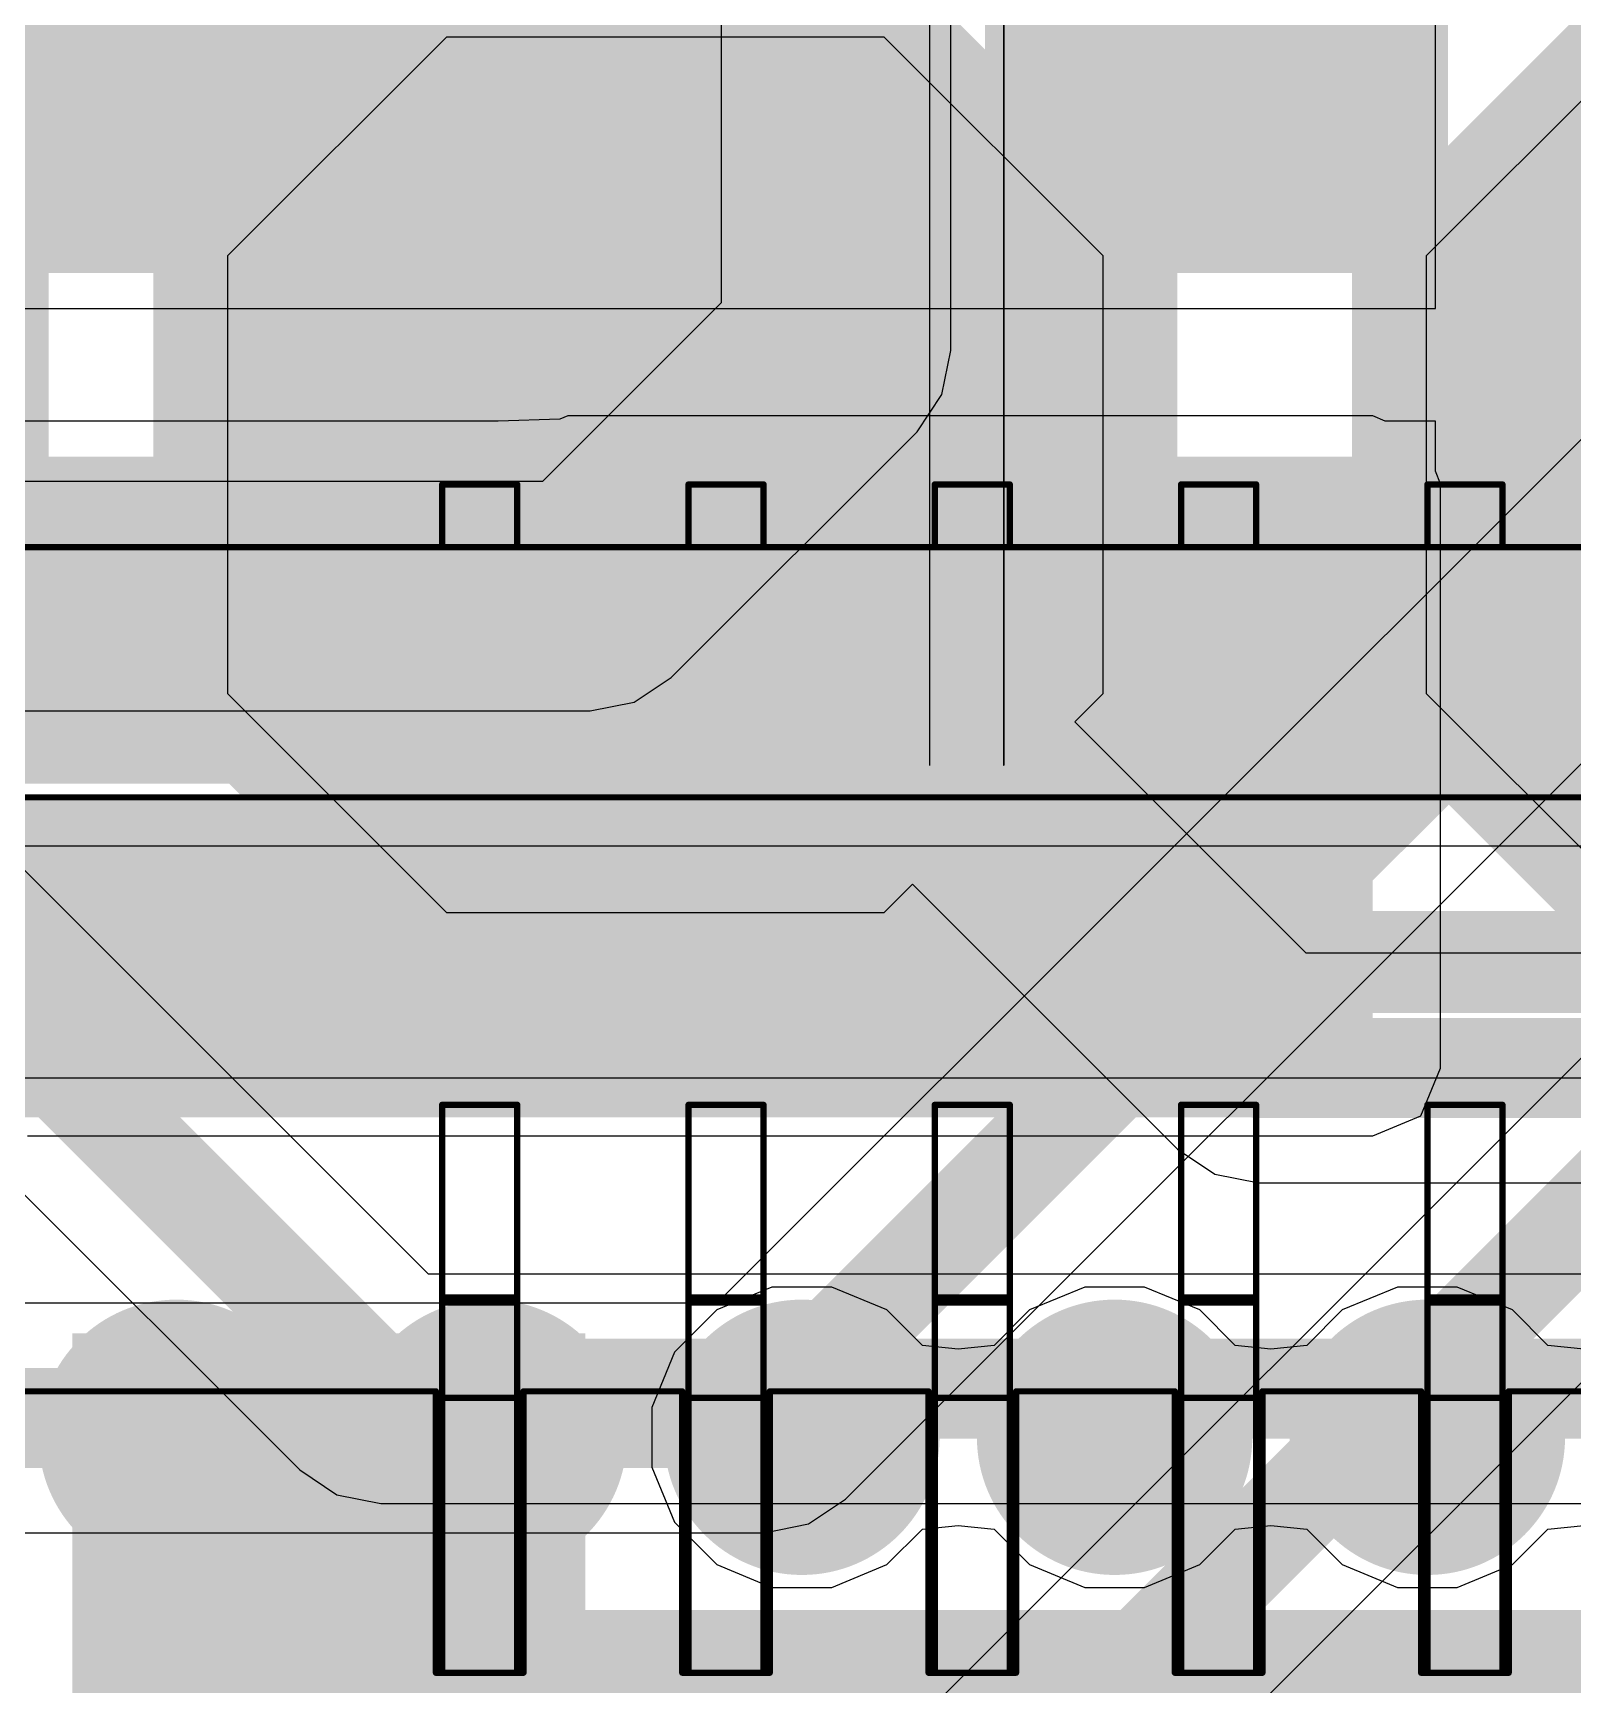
# Model space of a CAD drawing. Header units: inches. Extents: x -6 to 5433, y -4 to 5447.
# Drawn here: x 7.082 to 10.209, y 3.434 to 6.789 of the extents above; entities that cross this region are included whole.
import ezdxf

# ---------------------------------------------------------------- set-up
doc = ezdxf.new("R2010")
doc.units = ezdxf.units.IN
for name, color, linetype in [('Bottom Layer', 5, 'Continuous'), ('Bottom Overlay', 54, 'Continuous'), ('Bottom Paste', 16, 'Continuous'), ('Bottom Solder', 6, 'Continuous'), ('Ground', 16, 'Continuous'), ('Mechanical 4', 56, 'Continuous'), ('Power', 76, 'Continuous'), ('Top Layer', 1, 'Continuous'), ('Top Overlay', 2, 'Continuous'), ('Top Paste', 8, 'Continuous'), ('Top Solder', 216, 'Continuous')]:
    doc.layers.add(name, color=color, linetype=linetype)

# ---------------------------------------------------------------- blocks, each defined once
blk = doc.blocks.new('R___0402_52')
at = {"layer": 'Top Layer'}
for points in [[(-0.6985, -0.3175), (-0.6985, 0.3175), (-0.2413, 0.3175), (-0.2413, -0.3175)], [(0.2413, -0.3175), (0.2413, 0.3175), (0.6985, 0.3175), (0.6985, -0.3175)]]:
    blk.add_hatch(color=1, dxfattribs=at).paths.add_polyline_path(points)
at = {"layer": 'Top Paste'}
for points in [[(-0.6985, -0.3175), (-0.6985, 0.3175), (-0.2413, 0.3175), (-0.2413, -0.3175)], [(0.2413, -0.3175), (0.2413, 0.3175), (0.6985, 0.3175), (0.6985, -0.3175)]]:
    blk.add_hatch(color=8, dxfattribs=at).paths.add_polyline_path(points)
at = {"layer": 'Top Solder'}
for points in [[(-0.7535, -0.3725), (-0.7535, 0.3725), (-0.1863, 0.3725), (-0.1863, -0.3725)], [(0.1863, -0.3725), (0.1863, 0.3725), (0.7535, 0.3725), (0.7535, -0.3725)]]:
    blk.add_hatch(color=216, dxfattribs=at).paths.add_polyline_path(points)
at = {"layer": 'Top Overlay'}
for points in [[(-0.7874, -0.4064, 0.127, 0.127, 0), (-0.7874, 0.4064, 0.127, 0.127, 0)], [(0.7874, 0.4064, 0.127, 0.127, 0), (-0.7874, 0.4064, 0.127, 0.127, 0)], [(0.7874, -0.4064, 0.127, 0.127, 0), (0.7874, 0.4064, 0.127, 0.127, 0)], [(0.7874, -0.4064, 0.127, 0.127, 0), (-0.7874, -0.4064, 0.127, 0.127, 0)], [(0.8128, -0.4318, 0.00323, 0.00323, 0), (-0.8128, -0.4318, 0.00323, 0.00323, 0)]]:
    blk.add_lwpolyline(points, format="xyseb", dxfattribs=at)
for points in [[(-0.8191, 0.4064, 0.0635, 0.0635, 1), (-0.7556, 0.4064, 0.0635, 0.0635, 1)], [(-0.8191, 0.4064, 0.0635, 0.0635, 1), (-0.7556, 0.4064, 0.0635, 0.0635, 1)], [(0.7556, 0.4064, 0.0635, 0.0635, 1), (0.8191, 0.4064, 0.0635, 0.0635, 1)], [(0.7556, 0.4064, 0.0635, 0.0635, 1), (0.8191, 0.4064, 0.0635, 0.0635, 1)], [(-0.8191, -0.4064, 0.0635, 0.0635, 1), (-0.7556, -0.4064, 0.0635, 0.0635, 1)], [(-0.8191, -0.4064, 0.0635, 0.0635, 1), (-0.7556, -0.4064, 0.0635, 0.0635, 1)], [(0.7556, -0.4064, 0.0635, 0.0635, 1), (0.8191, -0.4064, 0.0635, 0.0635, 1)], [(0.7556, -0.4064, 0.0635, 0.0635, 1), (0.8191, -0.4064, 0.0635, 0.0635, 1)], [(-0.8136, -0.4318, 0.00161, 0.00161, 1), (-0.812, -0.4318, 0.00161, 0.00161, 1)], [(0.812, -0.4318, 0.00161, 0.00161, 1), (0.8136, -0.4318, 0.00161, 0.00161, 1)]]:
    blk.add_lwpolyline(points, format="xyseb", close=True, dxfattribs=at)
blk = doc.blocks.new('R___0402_65')
at = {"layer": 'Top Layer'}
for points in [[(-0.6985, -0.3175), (-0.6985, 0.3175), (-0.2413, 0.3175), (-0.2413, -0.3175)], [(0.2413, -0.3175), (0.2413, 0.3175), (0.6985, 0.3175), (0.6985, -0.3175)]]:
    blk.add_hatch(color=1, dxfattribs=at).paths.add_polyline_path(points)
at = {"layer": 'Top Paste'}
for points in [[(-0.6985, -0.3175), (-0.6985, 0.3175), (-0.2413, 0.3175), (-0.2413, -0.3175)], [(0.2413, -0.3175), (0.2413, 0.3175), (0.6985, 0.3175), (0.6985, -0.3175)]]:
    blk.add_hatch(color=8, dxfattribs=at).paths.add_polyline_path(points)
at = {"layer": 'Top Solder'}
for points in [[(-0.7535, -0.3725), (-0.7535, 0.3725), (-0.1863, 0.3725), (-0.1863, -0.3725)], [(0.1863, -0.3725), (0.1863, 0.3725), (0.7535, 0.3725), (0.7535, -0.3725)]]:
    blk.add_hatch(color=216, dxfattribs=at).paths.add_polyline_path(points)
at = {"layer": 'Top Overlay'}
for points in [[(-0.7874, 0.4064, 0.127, 0.127, 0), (-0.7874, -0.4064, 0.127, 0.127, 0)], [(-0.7874, 0.4064, 0.127, 0.127, 0), (0.7874, 0.4064, 0.127, 0.127, 0)], [(0.7874, 0.4064, 0.127, 0.127, 0), (0.7874, -0.4064, 0.127, 0.127, 0)], [(-0.7874, -0.4064, 0.127, 0.127, 0), (0.7874, -0.4064, 0.127, 0.127, 0)], [(-0.8128, -0.4318, 0.00323, 0.00323, 0), (0.8128, -0.4318, 0.00323, 0.00323, 0)]]:
    blk.add_lwpolyline(points, format="xyseb", dxfattribs=at)
for points in [[(-0.8191, 0.4064, 0.0635, 0.0635, 1), (-0.7556, 0.4064, 0.0635, 0.0635, 1)], [(-0.8191, 0.4064, 0.0635, 0.0635, 1), (-0.7556, 0.4064, 0.0635, 0.0635, 1)], [(0.7556, 0.4064, 0.0635, 0.0635, 1), (0.8191, 0.4064, 0.0635, 0.0635, 1)], [(0.7556, 0.4064, 0.0635, 0.0635, 1), (0.8191, 0.4064, 0.0635, 0.0635, 1)], [(-0.8191, -0.4064, 0.0635, 0.0635, 1), (-0.7556, -0.4064, 0.0635, 0.0635, 1)], [(-0.8191, -0.4064, 0.0635, 0.0635, 1), (-0.7556, -0.4064, 0.0635, 0.0635, 1)], [(0.7556, -0.4064, 0.0635, 0.0635, 1), (0.8191, -0.4064, 0.0635, 0.0635, 1)], [(0.7556, -0.4064, 0.0635, 0.0635, 1), (0.8191, -0.4064, 0.0635, 0.0635, 1)], [(-0.8136, -0.4318, 0.00161, 0.00161, 1), (-0.812, -0.4318, 0.00161, 0.00161, 1)], [(0.812, -0.4318, 0.00161, 0.00161, 1), (0.8136, -0.4318, 0.00161, 0.00161, 1)]]:
    blk.add_lwpolyline(points, format="xyseb", close=True, dxfattribs=at)
blk = doc.blocks.new('R___0402_74')
at = {"layer": 'Top Layer'}
for points in [[(-0.6985, -0.3175), (-0.6985, 0.3175), (-0.2413, 0.3175), (-0.2413, -0.3175)], [(0.2413, -0.3175), (0.2413, 0.3175), (0.6985, 0.3175), (0.6985, -0.3175)]]:
    blk.add_hatch(color=1, dxfattribs=at).paths.add_polyline_path(points)
at = {"layer": 'Top Paste'}
for points in [[(-0.6985, -0.3175), (-0.6985, 0.3175), (-0.2413, 0.3175), (-0.2413, -0.3175)], [(0.2413, -0.3175), (0.2413, 0.3175), (0.6985, 0.3175), (0.6985, -0.3175)]]:
    blk.add_hatch(color=8, dxfattribs=at).paths.add_polyline_path(points)
at = {"layer": 'Top Solder'}
for points in [[(-0.7535, -0.3725), (-0.7535, 0.3725), (-0.1863, 0.3725), (-0.1863, -0.3725)], [(0.1863, -0.3725), (0.1863, 0.3725), (0.7535, 0.3725), (0.7535, -0.3725)]]:
    blk.add_hatch(color=216, dxfattribs=at).paths.add_polyline_path(points)
at = {"layer": 'Top Overlay'}
for points in [[(-0.7874, -0.4064, 0.127, 0.127, 0), (-0.7874, 0.4064, 0.127, 0.127, 0)], [(0.7874, 0.4064, 0.127, 0.127, 0), (-0.7874, 0.4064, 0.127, 0.127, 0)], [(0.7874, -0.4064, 0.127, 0.127, 0), (0.7874, 0.4064, 0.127, 0.127, 0)], [(0.7874, -0.4064, 0.127, 0.127, 0), (-0.7874, -0.4064, 0.127, 0.127, 0)], [(0.8128, -0.4318, 0.00323, 0.00323, 0), (-0.8128, -0.4318, 0.00323, 0.00323, 0)]]:
    blk.add_lwpolyline(points, format="xyseb", dxfattribs=at)
for points in [[(-0.8191, 0.4064, 0.0635, 0.0635, 1), (-0.7556, 0.4064, 0.0635, 0.0635, 1)], [(-0.8191, 0.4064, 0.0635, 0.0635, 1), (-0.7556, 0.4064, 0.0635, 0.0635, 1)], [(0.7556, 0.4064, 0.0635, 0.0635, 1), (0.8191, 0.4064, 0.0635, 0.0635, 1)], [(0.7556, 0.4064, 0.0635, 0.0635, 1), (0.8191, 0.4064, 0.0635, 0.0635, 1)], [(-0.8191, -0.4064, 0.0635, 0.0635, 1), (-0.7556, -0.4064, 0.0635, 0.0635, 1)], [(-0.8191, -0.4064, 0.0635, 0.0635, 1), (-0.7556, -0.4064, 0.0635, 0.0635, 1)], [(0.7556, -0.4064, 0.0635, 0.0635, 1), (0.8191, -0.4064, 0.0635, 0.0635, 1)], [(0.7556, -0.4064, 0.0635, 0.0635, 1), (0.8191, -0.4064, 0.0635, 0.0635, 1)], [(-0.8136, -0.4318, 0.00161, 0.00161, 1), (-0.812, -0.4318, 0.00161, 0.00161, 1)], [(0.812, -0.4318, 0.00161, 0.00161, 1), (0.8136, -0.4318, 0.00161, 0.00161, 1)]]:
    blk.add_lwpolyline(points, format="xyseb", close=True, dxfattribs=at)
blk = doc.blocks.new('T__________B_121')
at = {"layer": 'Bottom Layer'}
blk.add_hatch(color=5, dxfattribs=at).paths.add_polyline_path([(0.381, 0.762), (-0.381, 0.762), (-0.762, 0.381), (-0.762, -0.381), (-0.381, -0.762), (0.381, -0.762), (0.762, -0.381), (0.762, 0.381)])
at = {"layer": 'Bottom Paste'}
blk.add_hatch(color=16, dxfattribs=at).paths.add_polyline_path([(0.381, 0.762), (-0.381, 0.762), (-0.762, 0.381), (-0.762, -0.381), (-0.381, -0.762), (0.381, -0.762), (0.762, -0.381), (0.762, 0.381)])
at = {"layer": 'Bottom Solder'}
blk.add_hatch(color=6, dxfattribs=at).paths.add_polyline_path([(0.4318, 0.8636), (-0.4318, 0.8636), (-0.8636, 0.4318), (-0.8636, -0.4318), (-0.4318, -0.8636), (0.4318, -0.8636), (0.8636, -0.4318), (0.8636, 0.4318)])
at = {"layer": 'Bottom Overlay'}
for points in [[(-0.4318, 0.9398, 0.2, 0.2, 0), (-0.9398, 0.4318, 0.2, 0.2, 0)], [(-0.4318, 0.9398, 0.2, 0.2, 0), (0.4318, 0.9398, 0.2, 0.2, 0)], [(0.4318, 0.9398, 0.2, 0.2, 0), (0.9398, 0.4318, 0.2, 0.2, 0)], [(-0.9398, 0.4318, 0.2, 0.2, 0), (-0.9398, -0.4318, 0.2, 0.2, 0)], [(0.9398, 0.4318, 0.2, 0.2, 0), (0.9398, -0.4318, 0.2, 0.2, 0)], [(-0.9398, -0.4318, 0.2, 0.2, 0), (-0.4318, -0.9398, 0.2, 0.2, 0)], [(0.9398, -0.4318, 0.2, 0.2, 0), (0.4318, -0.9398, 0.2, 0.2, 0)], [(-0.4318, -0.9398, 0.2, 0.2, 0), (0.4318, -0.9398, 0.2, 0.2, 0)]]:
    blk.add_lwpolyline(points, format="xyseb", dxfattribs=at)
for points in [[(-0.4818, 0.9398, 0.1, 0.1, 1), (-0.3818, 0.9398, 0.1, 0.1, 1)], [(-0.4818, 0.9398, 0.1, 0.1, 1), (-0.3818, 0.9398, 0.1, 0.1, 1)], [(0.3818, 0.9398, 0.1, 0.1, 1), (0.4818, 0.9398, 0.1, 0.1, 1)], [(0.3818, 0.9398, 0.1, 0.1, 1), (0.4818, 0.9398, 0.1, 0.1, 1)], [(-0.9898, 0.4318, 0.1, 0.1, 1), (-0.8898, 0.4318, 0.1, 0.1, 1)], [(-0.9898, 0.4318, 0.1, 0.1, 1), (-0.8898, 0.4318, 0.1, 0.1, 1)], [(0.8898, 0.4318, 0.1, 0.1, 1), (0.9898, 0.4318, 0.1, 0.1, 1)], [(0.8898, 0.4318, 0.1, 0.1, 1), (0.9898, 0.4318, 0.1, 0.1, 1)], [(-0.9898, -0.4318, 0.1, 0.1, 1), (-0.8898, -0.4318, 0.1, 0.1, 1)], [(-0.9898, -0.4318, 0.1, 0.1, 1), (-0.8898, -0.4318, 0.1, 0.1, 1)], [(0.8898, -0.4318, 0.1, 0.1, 1), (0.9898, -0.4318, 0.1, 0.1, 1)], [(0.8898, -0.4318, 0.1, 0.1, 1), (0.9898, -0.4318, 0.1, 0.1, 1)], [(-0.4818, -0.9398, 0.1, 0.1, 1), (-0.3818, -0.9398, 0.1, 0.1, 1)], [(-0.4818, -0.9398, 0.1, 0.1, 1), (-0.3818, -0.9398, 0.1, 0.1, 1)], [(0.3818, -0.9398, 0.1, 0.1, 1), (0.4818, -0.9398, 0.1, 0.1, 1)], [(0.3818, -0.9398, 0.1, 0.1, 1), (0.4818, -0.9398, 0.1, 0.1, 1)]]:
    blk.add_lwpolyline(points, format="xyseb", close=True, dxfattribs=at)
blk = doc.blocks.new('T__________B_122')
at = {"layer": 'Bottom Layer'}
blk.add_hatch(color=5, dxfattribs=at).paths.add_polyline_path([(0.381, 0.762), (-0.381, 0.762), (-0.762, 0.381), (-0.762, -0.381), (-0.381, -0.762), (0.381, -0.762), (0.762, -0.381), (0.762, 0.381)])
at = {"layer": 'Bottom Paste'}
blk.add_hatch(color=16, dxfattribs=at).paths.add_polyline_path([(0.381, 0.762), (-0.381, 0.762), (-0.762, 0.381), (-0.762, -0.381), (-0.381, -0.762), (0.381, -0.762), (0.762, -0.381), (0.762, 0.381)])
at = {"layer": 'Bottom Solder'}
blk.add_hatch(color=6, dxfattribs=at).paths.add_polyline_path([(0.4318, 0.8636), (-0.4318, 0.8636), (-0.8636, 0.4318), (-0.8636, -0.4318), (-0.4318, -0.8636), (0.4318, -0.8636), (0.8636, -0.4318), (0.8636, 0.4318)])
at = {"layer": 'Bottom Overlay'}
for points in [[(-0.4318, 0.9398, 0.2, 0.2, 0), (-0.9398, 0.4318, 0.2, 0.2, 0)], [(-0.4318, 0.9398, 0.2, 0.2, 0), (0.4318, 0.9398, 0.2, 0.2, 0)], [(0.4318, 0.9398, 0.2, 0.2, 0), (0.9398, 0.4318, 0.2, 0.2, 0)], [(-0.9398, 0.4318, 0.2, 0.2, 0), (-0.9398, -0.4318, 0.2, 0.2, 0)], [(0.9398, 0.4318, 0.2, 0.2, 0), (0.9398, -0.4318, 0.2, 0.2, 0)], [(-0.9398, -0.4318, 0.2, 0.2, 0), (-0.4318, -0.9398, 0.2, 0.2, 0)], [(0.9398, -0.4318, 0.2, 0.2, 0), (0.4318, -0.9398, 0.2, 0.2, 0)], [(-0.4318, -0.9398, 0.2, 0.2, 0), (0.4318, -0.9398, 0.2, 0.2, 0)]]:
    blk.add_lwpolyline(points, format="xyseb", dxfattribs=at)
for points in [[(-0.4818, 0.9398, 0.1, 0.1, 1), (-0.3818, 0.9398, 0.1, 0.1, 1)], [(-0.4818, 0.9398, 0.1, 0.1, 1), (-0.3818, 0.9398, 0.1, 0.1, 1)], [(0.3818, 0.9398, 0.1, 0.1, 1), (0.4818, 0.9398, 0.1, 0.1, 1)], [(0.3818, 0.9398, 0.1, 0.1, 1), (0.4818, 0.9398, 0.1, 0.1, 1)], [(-0.9898, 0.4318, 0.1, 0.1, 1), (-0.8898, 0.4318, 0.1, 0.1, 1)], [(-0.9898, 0.4318, 0.1, 0.1, 1), (-0.8898, 0.4318, 0.1, 0.1, 1)], [(0.8898, 0.4318, 0.1, 0.1, 1), (0.9898, 0.4318, 0.1, 0.1, 1)], [(0.8898, 0.4318, 0.1, 0.1, 1), (0.9898, 0.4318, 0.1, 0.1, 1)], [(-0.9898, -0.4318, 0.1, 0.1, 1), (-0.8898, -0.4318, 0.1, 0.1, 1)], [(-0.9898, -0.4318, 0.1, 0.1, 1), (-0.8898, -0.4318, 0.1, 0.1, 1)], [(0.8898, -0.4318, 0.1, 0.1, 1), (0.9898, -0.4318, 0.1, 0.1, 1)], [(0.8898, -0.4318, 0.1, 0.1, 1), (0.9898, -0.4318, 0.1, 0.1, 1)], [(-0.4818, -0.9398, 0.1, 0.1, 1), (-0.3818, -0.9398, 0.1, 0.1, 1)], [(-0.4818, -0.9398, 0.1, 0.1, 1), (-0.3818, -0.9398, 0.1, 0.1, 1)], [(0.3818, -0.9398, 0.1, 0.1, 1), (0.4818, -0.9398, 0.1, 0.1, 1)], [(0.3818, -0.9398, 0.1, 0.1, 1), (0.4818, -0.9398, 0.1, 0.1, 1)]]:
    blk.add_lwpolyline(points, format="xyseb", close=True, dxfattribs=at)
blk = doc.blocks.new('ADM6_30_01_5_L_4_2_A_TR_155')
at = {"layer": 'Top Layer'}
h = blk.add_hatch(color=1, dxfattribs=at)
edge = h.paths.add_edge_path()
edge.add_arc((5.3975, -1.75), 0.178, 0, 360)
h = blk.add_hatch(color=1, dxfattribs=at)
edge = h.paths.add_edge_path()
edge.add_arc((6.0325, -1.75), 0.178, 0, 360)
h = blk.add_hatch(color=1, dxfattribs=at)
edge = h.paths.add_edge_path()
edge.add_arc((6.6675, -1.75), 0.178, 0, 360)
h = blk.add_hatch(color=1, dxfattribs=at)
edge = h.paths.add_edge_path()
edge.add_arc((7.3025, -1.75), 0.178, 0, 360)
h = blk.add_hatch(color=1, dxfattribs=at)
edge = h.paths.add_edge_path()
edge.add_arc((7.9375, -1.75), 0.178, 0, 360)
at = {"layer": 'Top Paste'}
h = blk.add_hatch(color=8, dxfattribs=at)
edge = h.paths.add_edge_path()
edge.add_arc((5.3975, -1.75), 0.178, 0, 360)
h = blk.add_hatch(color=8, dxfattribs=at)
edge = h.paths.add_edge_path()
edge.add_arc((6.0325, -1.75), 0.178, 0, 360)
h = blk.add_hatch(color=8, dxfattribs=at)
edge = h.paths.add_edge_path()
edge.add_arc((6.6675, -1.75), 0.178, 0, 360)
h = blk.add_hatch(color=8, dxfattribs=at)
edge = h.paths.add_edge_path()
edge.add_arc((7.3025, -1.75), 0.178, 0, 360)
h = blk.add_hatch(color=8, dxfattribs=at)
edge = h.paths.add_edge_path()
edge.add_arc((7.9375, -1.75), 0.178, 0, 360)
at = {"layer": 'Top Solder'}
h = blk.add_hatch(color=216, dxfattribs=at)
edge = h.paths.add_edge_path()
edge.add_arc((5.3975, -1.75), 0.2796, 0, 360)
h = blk.add_hatch(color=216, dxfattribs=at)
edge = h.paths.add_edge_path()
edge.add_arc((6.0325, -1.75), 0.2796, 0, 360)
h = blk.add_hatch(color=216, dxfattribs=at)
edge = h.paths.add_edge_path()
edge.add_arc((6.6675, -1.75), 0.2796, 0, 360)
h = blk.add_hatch(color=216, dxfattribs=at)
edge = h.paths.add_edge_path()
edge.add_arc((7.3025, -1.75), 0.2796, 0, 360)
h = blk.add_hatch(color=216, dxfattribs=at)
edge = h.paths.add_edge_path()
edge.add_arc((7.9375, -1.75), 0.2796, 0, 360)
at = {"layer": 'Top Overlay'}
blk.add_lwpolyline([(11.885, -2.5, 0.2, 0.2, 0), (-11.885, -2.5, 0.2, 0.2, 0)], format="xyseb", dxfattribs=at)

msp = doc.modelspace()

# ---------------------------------------------------------------- hatches: boundary and pattern name
at = {"layer": 'Top Layer'}
for points in [[(8.1678, 4.6867), (9.8024, 4.6867), (9.8024, 5.8736), (8.1678, 5.8736)], [(6.1081, 4.6867), (9.8024, 4.6867), (9.8024, 5.2365), (6.1081, 5.2365)], [(7.1617, 0.2108), (8.2031, 0.2108), (8.2031, 4.1478), (7.1617, 4.1478)], [(13.3339, 3.5861), (7.8659, 3.5861), (7.8659, 3.3245), (13.3339, 3.3245)]]:
    msp.add_hatch(color=1, dxfattribs=at).paths.add_polyline_path(points)

# ---------------------------------------------------------------- linework, layer by layer
at = {"layer": 'Bottom Layer'}
for p, q in [((7.9213, 6.7807), (7.4768, 6.3362)), ((8.8103, 6.7807), (7.9213, 6.7807)), ((9.2548, 6.3362), (8.8103, 6.7807)), ((10.3554, 6.7807), (9.9109, 6.3362)), ((7.4768, 6.3362), (7.4768, 5.4472)), ((9.2548, 5.4472), (9.2548, 6.3362)), ((9.9109, 6.3362), (9.9109, 5.4472)), ((7.4768, 5.4472), (7.9213, 5.0027)), ((9.1974, 5.3898), (9.2548, 5.4472)), ((9.9109, 5.4472), (10.3113, 5.0468)), ((7.8847, 4.2683), (6.7633, 5.3898)), ((9.6673, 4.9198), (9.1974, 5.3898)), ((6.4337, 5.0601), (7.6234, 3.8704)), ((8.8103, 5.0027), (8.8677, 5.0601)), ((8.8677, 5.0601), (9.4059, 4.5219)), ((7.9213, 5.0027), (8.8103, 5.0027)), ((10.2587, 4.9198), (9.6673, 4.9198)), ((9.4059, 4.5219), (9.4816, 4.4714)), ((9.4816, 4.4714), (9.5708, 4.4537)), ((9.5708, 4.4537), (10.7034, 4.4537)), ((10.4196, 4.2683), (7.8847, 4.2683)), ((7.6234, 3.8704), (7.699, 3.8199)), ((7.699, 3.8199), (7.7882, 3.8021)), ((7.7882, 3.8021), (10.3231, 3.8021))]:
    msp.add_line(p, q, dxfattribs=at)
for points in [[(5.9317, 5.8917, 0.2032, 0.2032, 0), (7.7882, 4.0352, 0.2032, 0.2032, 0)], [(8.3658, 5.8917, 0.2032, 0.2032, 0), (9.5708, 4.6867, 0.2032, 0.2032, 0)], [(9.5708, 4.6867, 0.2032, 0.2032, 0), (10.7999, 4.6867, 0.2032, 0.2032, 0)], [(7.7882, 4.0352, 0.2032, 0.2032, 0), (10.4196, 4.0352, 0.2032, 0.2032, 0)]]:
    msp.add_lwpolyline(points, format="xyseb", dxfattribs=at)
for points in [[(8.315, 5.8917, 0.1016, 0.1016, 1), (8.4166, 5.8917, 0.1016, 0.1016, 1)], [(9.52, 4.6867, 0.1016, 0.1016, 1), (9.6216, 4.6867, 0.1016, 0.1016, 1)], [(9.52, 4.6867, 0.1016, 0.1016, 1), (9.6216, 4.6867, 0.1016, 0.1016, 1)], [(7.7374, 4.0352, 0.1016, 0.1016, 1), (7.839, 4.0352, 0.1016, 0.1016, 1)], [(7.7374, 4.0352, 0.1016, 0.1016, 1), (7.839, 4.0352, 0.1016, 0.1016, 1)]]:
    msp.add_lwpolyline(points, format="xyseb", close=True, dxfattribs=at)
at = {"layer": 'Ground'}
for p, q in [((8.4791, 10.8965), (8.4791, 6.2406)), ((8.9453, 6.144), (8.9453, 6.8366)), ((8.4791, 6.2406), (8.1167, 5.8781)), ((11.7023, 6.1839), (8.9006, 3.3822)), ((10.4349, 6.1734), (8.4707, 4.2092)), ((8.9275, 6.0548), (8.9453, 6.144)), ((8.877, 5.9792), (8.9275, 6.0548)), ((8.378, 5.4802), (8.877, 5.9792)), ((8.732, 3.8113), (10.8328, 5.9121)), ((8.1167, 5.8781), (4.9576, 5.8781)), ((9.2984, 3.1208), (11.9637, 5.786)), ((8.3024, 5.4297), (8.378, 5.4802)), ((4.9576, 5.4119), (8.2132, 5.4119)), ((8.2132, 5.4119), (8.3024, 5.4297)), ((8.4707, 4.2092), (2.8529, 4.2092)), ((8.6564, 3.7608), (8.732, 3.8113)), ((8.5672, 3.743), (8.6564, 3.7608)), ((6.7494, 3.743), (8.5672, 3.743))]:
    msp.add_line(p, q, dxfattribs=at)
for points in [[(8.7122, 6.144, 0.2032, 0.2032, 0), (8.7122, 10.8965, 0.2032, 0.2032, 0)], [(8.2132, 5.645, 0.2032, 0.2032, 0), (8.7122, 6.144, 0.2032, 0.2032, 0)], [(8.5672, 3.9761, 0.2032, 0.2032, 0), (10.668, 6.0769, 0.2032, 0.2032, 0)], [(9.0654, 3.2174, 0.2032, 0.2032, 0), (11.8671, 6.0191, 0.2032, 0.2032, 0)], [(4.5919, 5.645, 0.2032, 0.2032, 0), (8.2132, 5.645, 0.2032, 0.2032, 0)], [(2.7563, 3.9761, 0.2032, 0.2032, 0), (8.5672, 3.9761, 0.2032, 0.2032, 0)]]:
    msp.add_lwpolyline(points, format="xyseb", dxfattribs=at)
for points in [[(8.6614, 6.144, 0.1016, 0.1016, 1), (8.763, 6.144, 0.1016, 0.1016, 1)], [(8.6614, 6.144, 0.1016, 0.1016, 1), (8.763, 6.144, 0.1016, 0.1016, 1)], [(8.1624, 5.645, 0.1016, 0.1016, 1), (8.264, 5.645, 0.1016, 0.1016, 1)], [(8.1624, 5.645, 0.1016, 0.1016, 1), (8.264, 5.645, 0.1016, 0.1016, 1)], [(8.5164, 3.9761, 0.1016, 0.1016, 1), (8.618, 3.9761, 0.1016, 0.1016, 1)], [(8.5164, 3.9761, 0.1016, 0.1016, 1), (8.618, 3.9761, 0.1016, 0.1016, 1)]]:
    msp.add_lwpolyline(points, format="xyseb", close=True, dxfattribs=at)
at = {"layer": 'Mechanical 4'}
for points in [[(7.9127, 5.872, 0.0127, 0.0127, 0), (8.0651, 5.872, 0.0127, 0.0127, 0)], [(7.9127, 5.7445, 0.0127, 0.0127, 0), (7.9127, 5.872, 0.0127, 0.0127, 0)], [(8.0651, 5.7445, 0.0127, 0.0127, 0), (8.0651, 5.872, 0.0127, 0.0127, 0)], [(8.4128, 5.872, 0.0127, 0.0127, 0), (8.5652, 5.872, 0.0127, 0.0127, 0)], [(8.4128, 5.7445, 0.0127, 0.0127, 0), (8.4128, 5.872, 0.0127, 0.0127, 0)], [(8.5652, 5.7445, 0.0127, 0.0127, 0), (8.5652, 5.872, 0.0127, 0.0127, 0)], [(8.913, 5.872, 0.0127, 0.0127, 0), (9.0654, 5.872, 0.0127, 0.0127, 0)], [(8.913, 5.7445, 0.0127, 0.0127, 0), (8.913, 5.872, 0.0127, 0.0127, 0)], [(9.0654, 5.7445, 0.0127, 0.0127, 0), (9.0654, 5.872, 0.0127, 0.0127, 0)], [(9.4131, 5.872, 0.0127, 0.0127, 0), (9.5655, 5.872, 0.0127, 0.0127, 0)], [(9.4131, 5.7445, 0.0127, 0.0127, 0), (9.4131, 5.872, 0.0127, 0.0127, 0)], [(9.5655, 5.7445, 0.0127, 0.0127, 0), (9.5655, 5.872, 0.0127, 0.0127, 0)], [(9.9132, 5.872, 0.0127, 0.0127, 0), (10.0656, 5.872, 0.0127, 0.0127, 0)], [(9.9132, 5.7445, 0.0127, 0.0127, 0), (9.9132, 5.872, 0.0127, 0.0127, 0)], [(10.0656, 5.7445, 0.0127, 0.0127, 0), (10.0656, 5.872, 0.0127, 0.0127, 0)], [(4.5919, 5.7445, 0.0127, 0.0127, 0), (13.2634, 5.7445, 0.0127, 0.0127, 0)], [(5.1571, 5.2365, 0.0127, 0.0127, 0), (12.5352, 5.2365, 0.0127, 0.0127, 0)], [(7.9127, 4.612, 0.0127, 0.0127, 0), (8.0651, 4.612, 0.0127, 0.0127, 0)], [(7.9127, 3.4585, 0.0127, 0.0127, 0), (7.9127, 4.612, 0.0127, 0.0127, 0)], [(8.0651, 3.4585, 0.0127, 0.0127, 0), (8.0651, 4.612, 0.0127, 0.0127, 0)], [(8.4128, 4.612, 0.0127, 0.0127, 0), (8.5652, 4.612, 0.0127, 0.0127, 0)], [(8.4128, 3.4585, 0.0127, 0.0127, 0), (8.4128, 4.612, 0.0127, 0.0127, 0)], [(8.5652, 3.4585, 0.0127, 0.0127, 0), (8.5652, 4.612, 0.0127, 0.0127, 0)], [(8.913, 4.612, 0.0127, 0.0127, 0), (9.0654, 4.612, 0.0127, 0.0127, 0)], [(8.913, 3.4585, 0.0127, 0.0127, 0), (8.913, 4.612, 0.0127, 0.0127, 0)], [(9.0654, 3.4585, 0.0127, 0.0127, 0), (9.0654, 4.612, 0.0127, 0.0127, 0)], [(9.4131, 4.612, 0.0127, 0.0127, 0), (9.5655, 4.612, 0.0127, 0.0127, 0)], [(9.4131, 3.4585, 0.0127, 0.0127, 0), (9.4131, 4.612, 0.0127, 0.0127, 0)], [(9.5655, 3.4585, 0.0127, 0.0127, 0), (9.5655, 4.612, 0.0127, 0.0127, 0)], [(9.9132, 4.612, 0.0127, 0.0127, 0), (10.0656, 4.612, 0.0127, 0.0127, 0)], [(9.9132, 3.4585, 0.0127, 0.0127, 0), (9.9132, 4.612, 0.0127, 0.0127, 0)], [(10.0656, 3.4585, 0.0127, 0.0127, 0), (10.0656, 4.612, 0.0127, 0.0127, 0)], [(7.9127, 4.2206, 0.0127, 0.0127, 0), (8.0651, 4.2206, 0.0127, 0.0127, 0)], [(7.9127, 4.2102, 0.0127, 0.0127, 0), (8.0651, 4.2102, 0.0127, 0.0127, 0)], [(8.4128, 4.2206, 0.0127, 0.0127, 0), (8.5652, 4.2206, 0.0127, 0.0127, 0)], [(8.4128, 4.2102, 0.0127, 0.0127, 0), (8.5652, 4.2102, 0.0127, 0.0127, 0)], [(8.913, 4.2206, 0.0127, 0.0127, 0), (9.0654, 4.2206, 0.0127, 0.0127, 0)], [(8.913, 4.2102, 0.0127, 0.0127, 0), (9.0654, 4.2102, 0.0127, 0.0127, 0)], [(9.4131, 4.2206, 0.0127, 0.0127, 0), (9.5655, 4.2206, 0.0127, 0.0127, 0)], [(9.4131, 4.2102, 0.0127, 0.0127, 0), (9.5655, 4.2102, 0.0127, 0.0127, 0)], [(9.9132, 4.2206, 0.0127, 0.0127, 0), (10.0656, 4.2206, 0.0127, 0.0127, 0)], [(9.9132, 4.2102, 0.0127, 0.0127, 0), (10.0656, 4.2102, 0.0127, 0.0127, 0)], [(6.8309, 4.03, 0.0127, 0.0127, 0), (7.9, 4.03, 0.0127, 0.0127, 0)], [(7.9, 3.4585, 0.0127, 0.0127, 0), (7.9, 4.03, 0.0127, 0.0127, 0)], [(8.0778, 4.03, 0.0127, 0.0127, 0), (8.4001, 4.03, 0.0127, 0.0127, 0)], [(8.0778, 3.4585, 0.0127, 0.0127, 0), (8.0778, 4.03, 0.0127, 0.0127, 0)], [(8.4001, 3.4585, 0.0127, 0.0127, 0), (8.4001, 4.03, 0.0127, 0.0127, 0)], [(8.5779, 4.03, 0.0127, 0.0127, 0), (8.9003, 4.03, 0.0127, 0.0127, 0)], [(8.5779, 3.4585, 0.0127, 0.0127, 0), (8.5779, 4.03, 0.0127, 0.0127, 0)], [(8.9003, 3.4585, 0.0127, 0.0127, 0), (8.9003, 4.03, 0.0127, 0.0127, 0)], [(9.0781, 4.03, 0.0127, 0.0127, 0), (9.4004, 4.03, 0.0127, 0.0127, 0)], [(9.0781, 3.4585, 0.0127, 0.0127, 0), (9.0781, 4.03, 0.0127, 0.0127, 0)], [(9.4004, 3.4585, 0.0127, 0.0127, 0), (9.4004, 4.03, 0.0127, 0.0127, 0)], [(9.5782, 4.03, 0.0127, 0.0127, 0), (9.9005, 4.03, 0.0127, 0.0127, 0)], [(9.5782, 3.4585, 0.0127, 0.0127, 0), (9.5782, 4.03, 0.0127, 0.0127, 0)], [(9.9005, 3.4585, 0.0127, 0.0127, 0), (9.9005, 4.03, 0.0127, 0.0127, 0)], [(10.0783, 4.03, 0.0127, 0.0127, 0), (10.4006, 4.03, 0.0127, 0.0127, 0)], [(10.0783, 3.4585, 0.0127, 0.0127, 0), (10.0783, 4.03, 0.0127, 0.0127, 0)], [(7.9127, 4.0169, 0.0127, 0.0127, 0), (8.0651, 4.0169, 0.0127, 0.0127, 0)], [(8.4128, 4.0169, 0.0127, 0.0127, 0), (8.5652, 4.0169, 0.0127, 0.0127, 0)], [(8.913, 4.0169, 0.0127, 0.0127, 0), (9.0654, 4.0169, 0.0127, 0.0127, 0)], [(9.4131, 4.0169, 0.0127, 0.0127, 0), (9.5655, 4.0169, 0.0127, 0.0127, 0)], [(9.9132, 4.0169, 0.0127, 0.0127, 0), (10.0656, 4.0169, 0.0127, 0.0127, 0)], [(7.9, 3.4585, 0.0127, 0.0127, 0), (8.0778, 3.4585, 0.0127, 0.0127, 0)], [(8.4001, 3.4585, 0.0127, 0.0127, 0), (8.5779, 3.4585, 0.0127, 0.0127, 0)], [(8.9003, 3.4585, 0.0127, 0.0127, 0), (9.0781, 3.4585, 0.0127, 0.0127, 0)], [(9.4004, 3.4585, 0.0127, 0.0127, 0), (9.5782, 3.4585, 0.0127, 0.0127, 0)], [(9.9005, 3.4585, 0.0127, 0.0127, 0), (10.0783, 3.4585, 0.0127, 0.0127, 0)]]:
    msp.add_lwpolyline(points, format="xyseb", dxfattribs=at)
for points in [[(7.9095, 5.872, 0.00635, 0.00635, 1), (7.9159, 5.872, 0.00635, 0.00635, 1)], [(7.9095, 5.872, 0.00635, 0.00635, 1), (7.9159, 5.872, 0.00635, 0.00635, 1)], [(8.0619, 5.872, 0.00635, 0.00635, 1), (8.0683, 5.872, 0.00635, 0.00635, 1)], [(8.0619, 5.872, 0.00635, 0.00635, 1), (8.0683, 5.872, 0.00635, 0.00635, 1)], [(8.4097, 5.872, 0.00635, 0.00635, 1), (8.416, 5.872, 0.00635, 0.00635, 1)], [(8.4097, 5.872, 0.00635, 0.00635, 1), (8.416, 5.872, 0.00635, 0.00635, 1)], [(8.5621, 5.872, 0.00635, 0.00635, 1), (8.5684, 5.872, 0.00635, 0.00635, 1)], [(8.5621, 5.872, 0.00635, 0.00635, 1), (8.5684, 5.872, 0.00635, 0.00635, 1)], [(8.9098, 5.872, 0.00635, 0.00635, 1), (8.9161, 5.872, 0.00635, 0.00635, 1)], [(8.9098, 5.872, 0.00635, 0.00635, 1), (8.9161, 5.872, 0.00635, 0.00635, 1)], [(9.0622, 5.872, 0.00635, 0.00635, 1), (9.0685, 5.872, 0.00635, 0.00635, 1)], [(9.0622, 5.872, 0.00635, 0.00635, 1), (9.0685, 5.872, 0.00635, 0.00635, 1)], [(9.4099, 5.872, 0.00635, 0.00635, 1), (9.4163, 5.872, 0.00635, 0.00635, 1)], [(9.4099, 5.872, 0.00635, 0.00635, 1), (9.4163, 5.872, 0.00635, 0.00635, 1)], [(9.5623, 5.872, 0.00635, 0.00635, 1), (9.5687, 5.872, 0.00635, 0.00635, 1)], [(9.5623, 5.872, 0.00635, 0.00635, 1), (9.5687, 5.872, 0.00635, 0.00635, 1)], [(9.91, 5.872, 0.00635, 0.00635, 1), (9.9164, 5.872, 0.00635, 0.00635, 1)], [(9.91, 5.872, 0.00635, 0.00635, 1), (9.9164, 5.872, 0.00635, 0.00635, 1)], [(10.0624, 5.872, 0.00635, 0.00635, 1), (10.0688, 5.872, 0.00635, 0.00635, 1)], [(10.0624, 5.872, 0.00635, 0.00635, 1), (10.0688, 5.872, 0.00635, 0.00635, 1)], [(7.9095, 5.7445, 0.00635, 0.00635, 1), (7.9159, 5.7445, 0.00635, 0.00635, 1)], [(8.0619, 5.7445, 0.00635, 0.00635, 1), (8.0683, 5.7445, 0.00635, 0.00635, 1)], [(8.4097, 5.7445, 0.00635, 0.00635, 1), (8.416, 5.7445, 0.00635, 0.00635, 1)], [(8.5621, 5.7445, 0.00635, 0.00635, 1), (8.5684, 5.7445, 0.00635, 0.00635, 1)], [(8.9098, 5.7445, 0.00635, 0.00635, 1), (8.9161, 5.7445, 0.00635, 0.00635, 1)], [(9.0622, 5.7445, 0.00635, 0.00635, 1), (9.0685, 5.7445, 0.00635, 0.00635, 1)], [(9.4099, 5.7445, 0.00635, 0.00635, 1), (9.4163, 5.7445, 0.00635, 0.00635, 1)], [(9.5623, 5.7445, 0.00635, 0.00635, 1), (9.5687, 5.7445, 0.00635, 0.00635, 1)], [(9.91, 5.7445, 0.00635, 0.00635, 1), (9.9164, 5.7445, 0.00635, 0.00635, 1)], [(10.0624, 5.7445, 0.00635, 0.00635, 1), (10.0688, 5.7445, 0.00635, 0.00635, 1)], [(7.9095, 4.612, 0.00635, 0.00635, 1), (7.9159, 4.612, 0.00635, 0.00635, 1)], [(7.9095, 4.612, 0.00635, 0.00635, 1), (7.9159, 4.612, 0.00635, 0.00635, 1)], [(8.0619, 4.612, 0.00635, 0.00635, 1), (8.0683, 4.612, 0.00635, 0.00635, 1)], [(8.0619, 4.612, 0.00635, 0.00635, 1), (8.0683, 4.612, 0.00635, 0.00635, 1)], [(8.4097, 4.612, 0.00635, 0.00635, 1), (8.416, 4.612, 0.00635, 0.00635, 1)], [(8.4097, 4.612, 0.00635, 0.00635, 1), (8.416, 4.612, 0.00635, 0.00635, 1)], [(8.5621, 4.612, 0.00635, 0.00635, 1), (8.5684, 4.612, 0.00635, 0.00635, 1)], [(8.5621, 4.612, 0.00635, 0.00635, 1), (8.5684, 4.612, 0.00635, 0.00635, 1)], [(8.9098, 4.612, 0.00635, 0.00635, 1), (8.9161, 4.612, 0.00635, 0.00635, 1)], [(8.9098, 4.612, 0.00635, 0.00635, 1), (8.9161, 4.612, 0.00635, 0.00635, 1)], [(9.0622, 4.612, 0.00635, 0.00635, 1), (9.0685, 4.612, 0.00635, 0.00635, 1)], [(9.0622, 4.612, 0.00635, 0.00635, 1), (9.0685, 4.612, 0.00635, 0.00635, 1)], [(9.4099, 4.612, 0.00635, 0.00635, 1), (9.4163, 4.612, 0.00635, 0.00635, 1)], [(9.4099, 4.612, 0.00635, 0.00635, 1), (9.4163, 4.612, 0.00635, 0.00635, 1)], [(9.5623, 4.612, 0.00635, 0.00635, 1), (9.5687, 4.612, 0.00635, 0.00635, 1)], [(9.5623, 4.612, 0.00635, 0.00635, 1), (9.5687, 4.612, 0.00635, 0.00635, 1)], [(9.91, 4.612, 0.00635, 0.00635, 1), (9.9164, 4.612, 0.00635, 0.00635, 1)], [(9.91, 4.612, 0.00635, 0.00635, 1), (9.9164, 4.612, 0.00635, 0.00635, 1)], [(10.0624, 4.612, 0.00635, 0.00635, 1), (10.0688, 4.612, 0.00635, 0.00635, 1)], [(10.0624, 4.612, 0.00635, 0.00635, 1), (10.0688, 4.612, 0.00635, 0.00635, 1)], [(7.9095, 4.2206, 0.00635, 0.00635, 1), (7.9159, 4.2206, 0.00635, 0.00635, 1)], [(7.9095, 4.2102, 0.00635, 0.00635, 1), (7.9159, 4.2102, 0.00635, 0.00635, 1)], [(8.0619, 4.2206, 0.00635, 0.00635, 1), (8.0683, 4.2206, 0.00635, 0.00635, 1)], [(8.0619, 4.2102, 0.00635, 0.00635, 1), (8.0683, 4.2102, 0.00635, 0.00635, 1)], [(8.4097, 4.2206, 0.00635, 0.00635, 1), (8.416, 4.2206, 0.00635, 0.00635, 1)], [(8.4097, 4.2102, 0.00635, 0.00635, 1), (8.416, 4.2102, 0.00635, 0.00635, 1)], [(8.5621, 4.2206, 0.00635, 0.00635, 1), (8.5684, 4.2206, 0.00635, 0.00635, 1)], [(8.5621, 4.2102, 0.00635, 0.00635, 1), (8.5684, 4.2102, 0.00635, 0.00635, 1)], [(8.9098, 4.2206, 0.00635, 0.00635, 1), (8.9161, 4.2206, 0.00635, 0.00635, 1)], [(8.9098, 4.2102, 0.00635, 0.00635, 1), (8.9161, 4.2102, 0.00635, 0.00635, 1)], [(9.0622, 4.2206, 0.00635, 0.00635, 1), (9.0685, 4.2206, 0.00635, 0.00635, 1)], [(9.0622, 4.2102, 0.00635, 0.00635, 1), (9.0685, 4.2102, 0.00635, 0.00635, 1)], [(9.4099, 4.2206, 0.00635, 0.00635, 1), (9.4163, 4.2206, 0.00635, 0.00635, 1)], [(9.4099, 4.2102, 0.00635, 0.00635, 1), (9.4163, 4.2102, 0.00635, 0.00635, 1)], [(9.5623, 4.2206, 0.00635, 0.00635, 1), (9.5687, 4.2206, 0.00635, 0.00635, 1)], [(9.5623, 4.2102, 0.00635, 0.00635, 1), (9.5687, 4.2102, 0.00635, 0.00635, 1)], [(9.91, 4.2206, 0.00635, 0.00635, 1), (9.9164, 4.2206, 0.00635, 0.00635, 1)], [(9.91, 4.2102, 0.00635, 0.00635, 1), (9.9164, 4.2102, 0.00635, 0.00635, 1)], [(10.0624, 4.2206, 0.00635, 0.00635, 1), (10.0688, 4.2206, 0.00635, 0.00635, 1)], [(10.0624, 4.2102, 0.00635, 0.00635, 1), (10.0688, 4.2102, 0.00635, 0.00635, 1)], [(7.8968, 4.03, 0.00635, 0.00635, 1), (7.9032, 4.03, 0.00635, 0.00635, 1)], [(7.8968, 4.03, 0.00635, 0.00635, 1), (7.9032, 4.03, 0.00635, 0.00635, 1)], [(8.0746, 4.03, 0.00635, 0.00635, 1), (8.081, 4.03, 0.00635, 0.00635, 1)], [(8.0746, 4.03, 0.00635, 0.00635, 1), (8.081, 4.03, 0.00635, 0.00635, 1)], [(8.397, 4.03, 0.00635, 0.00635, 1), (8.4033, 4.03, 0.00635, 0.00635, 1)], [(8.397, 4.03, 0.00635, 0.00635, 1), (8.4033, 4.03, 0.00635, 0.00635, 1)], [(8.5748, 4.03, 0.00635, 0.00635, 1), (8.5811, 4.03, 0.00635, 0.00635, 1)], [(8.5748, 4.03, 0.00635, 0.00635, 1), (8.5811, 4.03, 0.00635, 0.00635, 1)], [(8.8971, 4.03, 0.00635, 0.00635, 1), (8.9034, 4.03, 0.00635, 0.00635, 1)], [(8.8971, 4.03, 0.00635, 0.00635, 1), (8.9034, 4.03, 0.00635, 0.00635, 1)], [(9.0749, 4.03, 0.00635, 0.00635, 1), (9.0812, 4.03, 0.00635, 0.00635, 1)], [(9.0749, 4.03, 0.00635, 0.00635, 1), (9.0812, 4.03, 0.00635, 0.00635, 1)], [(9.3972, 4.03, 0.00635, 0.00635, 1), (9.4036, 4.03, 0.00635, 0.00635, 1)], [(9.3972, 4.03, 0.00635, 0.00635, 1), (9.4036, 4.03, 0.00635, 0.00635, 1)], [(9.575, 4.03, 0.00635, 0.00635, 1), (9.5814, 4.03, 0.00635, 0.00635, 1)], [(9.575, 4.03, 0.00635, 0.00635, 1), (9.5814, 4.03, 0.00635, 0.00635, 1)], [(9.8973, 4.03, 0.00635, 0.00635, 1), (9.9037, 4.03, 0.00635, 0.00635, 1)], [(9.8973, 4.03, 0.00635, 0.00635, 1), (9.9037, 4.03, 0.00635, 0.00635, 1)], [(10.0751, 4.03, 0.00635, 0.00635, 1), (10.0815, 4.03, 0.00635, 0.00635, 1)], [(10.0751, 4.03, 0.00635, 0.00635, 1), (10.0815, 4.03, 0.00635, 0.00635, 1)], [(7.9095, 4.0169, 0.00635, 0.00635, 1), (7.9159, 4.0169, 0.00635, 0.00635, 1)], [(8.0619, 4.0169, 0.00635, 0.00635, 1), (8.0683, 4.0169, 0.00635, 0.00635, 1)], [(8.4097, 4.0169, 0.00635, 0.00635, 1), (8.416, 4.0169, 0.00635, 0.00635, 1)], [(8.5621, 4.0169, 0.00635, 0.00635, 1), (8.5684, 4.0169, 0.00635, 0.00635, 1)], [(8.9098, 4.0169, 0.00635, 0.00635, 1), (8.9161, 4.0169, 0.00635, 0.00635, 1)], [(9.0622, 4.0169, 0.00635, 0.00635, 1), (9.0685, 4.0169, 0.00635, 0.00635, 1)], [(9.4099, 4.0169, 0.00635, 0.00635, 1), (9.4163, 4.0169, 0.00635, 0.00635, 1)], [(9.5623, 4.0169, 0.00635, 0.00635, 1), (9.5687, 4.0169, 0.00635, 0.00635, 1)], [(9.91, 4.0169, 0.00635, 0.00635, 1), (9.9164, 4.0169, 0.00635, 0.00635, 1)], [(10.0624, 4.0169, 0.00635, 0.00635, 1), (10.0688, 4.0169, 0.00635, 0.00635, 1)], [(7.8968, 3.4585, 0.00635, 0.00635, 1), (7.9032, 3.4585, 0.00635, 0.00635, 1)], [(7.8968, 3.4585, 0.00635, 0.00635, 1), (7.9032, 3.4585, 0.00635, 0.00635, 1)], [(7.9095, 3.4585, 0.00635, 0.00635, 1), (7.9159, 3.4585, 0.00635, 0.00635, 1)], [(8.0619, 3.4585, 0.00635, 0.00635, 1), (8.0683, 3.4585, 0.00635, 0.00635, 1)], [(8.0746, 3.4585, 0.00635, 0.00635, 1), (8.081, 3.4585, 0.00635, 0.00635, 1)], [(8.0746, 3.4585, 0.00635, 0.00635, 1), (8.081, 3.4585, 0.00635, 0.00635, 1)], [(8.397, 3.4585, 0.00635, 0.00635, 1), (8.4033, 3.4585, 0.00635, 0.00635, 1)], [(8.397, 3.4585, 0.00635, 0.00635, 1), (8.4033, 3.4585, 0.00635, 0.00635, 1)], [(8.4097, 3.4585, 0.00635, 0.00635, 1), (8.416, 3.4585, 0.00635, 0.00635, 1)], [(8.5621, 3.4585, 0.00635, 0.00635, 1), (8.5684, 3.4585, 0.00635, 0.00635, 1)], [(8.5748, 3.4585, 0.00635, 0.00635, 1), (8.5811, 3.4585, 0.00635, 0.00635, 1)], [(8.5748, 3.4585, 0.00635, 0.00635, 1), (8.5811, 3.4585, 0.00635, 0.00635, 1)], [(8.8971, 3.4585, 0.00635, 0.00635, 1), (8.9034, 3.4585, 0.00635, 0.00635, 1)], [(8.8971, 3.4585, 0.00635, 0.00635, 1), (8.9034, 3.4585, 0.00635, 0.00635, 1)], [(8.9098, 3.4585, 0.00635, 0.00635, 1), (8.9161, 3.4585, 0.00635, 0.00635, 1)], [(9.0622, 3.4585, 0.00635, 0.00635, 1), (9.0685, 3.4585, 0.00635, 0.00635, 1)], [(9.0749, 3.4585, 0.00635, 0.00635, 1), (9.0812, 3.4585, 0.00635, 0.00635, 1)], [(9.0749, 3.4585, 0.00635, 0.00635, 1), (9.0812, 3.4585, 0.00635, 0.00635, 1)], [(9.3972, 3.4585, 0.00635, 0.00635, 1), (9.4036, 3.4585, 0.00635, 0.00635, 1)], [(9.3972, 3.4585, 0.00635, 0.00635, 1), (9.4036, 3.4585, 0.00635, 0.00635, 1)], [(9.4099, 3.4585, 0.00635, 0.00635, 1), (9.4163, 3.4585, 0.00635, 0.00635, 1)], [(9.5623, 3.4585, 0.00635, 0.00635, 1), (9.5687, 3.4585, 0.00635, 0.00635, 1)], [(9.575, 3.4585, 0.00635, 0.00635, 1), (9.5814, 3.4585, 0.00635, 0.00635, 1)], [(9.575, 3.4585, 0.00635, 0.00635, 1), (9.5814, 3.4585, 0.00635, 0.00635, 1)], [(9.8973, 3.4585, 0.00635, 0.00635, 1), (9.9037, 3.4585, 0.00635, 0.00635, 1)], [(9.8973, 3.4585, 0.00635, 0.00635, 1), (9.9037, 3.4585, 0.00635, 0.00635, 1)], [(9.91, 3.4585, 0.00635, 0.00635, 1), (9.9164, 3.4585, 0.00635, 0.00635, 1)], [(10.0624, 3.4585, 0.00635, 0.00635, 1), (10.0688, 3.4585, 0.00635, 0.00635, 1)], [(10.0751, 3.4585, 0.00635, 0.00635, 1), (10.0815, 3.4585, 0.00635, 0.00635, 1)], [(10.0751, 3.4585, 0.00635, 0.00635, 1), (10.0815, 3.4585, 0.00635, 0.00635, 1)]]:
    msp.add_lwpolyline(points, format="xyseb", close=True, dxfattribs=at)
at = {"layer": 'Power'}
for p, q in [((12.1582, 5.1375), (4.8144, 5.1375)), ((3.2603, 4.6669), (12.2557, 4.6669))]:
    msp.add_line(p, q, dxfattribs=at)
msp.add_lwpolyline([(2.8956, 4.9022, 0.2076, 0.2076, 0), (12.2557, 4.9022, 0.2076, 0.2076, 0)], format="xyseb", dxfattribs=at)
at = {"layer": 'Top Layer'}
for p, q in [((9.9294, 6.2292), (9.9294, 6.9404)), ((7.012, 6.2292), (7.901, 6.2292)), ((7.901, 6.2292), (7.901, 6.2292)), ((7.901, 6.2292), (8.0262, 6.2292)), ((8.0262, 6.2292), (8.0262, 6.2292)), ((8.0262, 6.2292), (8.9134, 6.2292)), ((8.9134, 6.2292), (8.9152, 6.2292)), ((8.9152, 6.2292), (9.0404, 6.2292)), ((9.0404, 6.2292), (9.0422, 6.2292)), ((9.0422, 6.2292), (9.9294, 6.2292)), ((8.1678, 6.0111), (8.1516, 6.0044)), ((9.8024, 6.0111), (8.1678, 6.0111)), ((9.8277, 6.0006), (9.8024, 6.0111)), ((7.901, 6.0006), (7.012, 6.0006)), ((8.0262, 6.0006), (7.901, 6.0006)), ((7.901, 6.0006), (7.901, 6.0006)), ((8.1516, 6.0044), (8.0262, 6.0006)), ((9.9294, 6.0006), (9.8277, 6.0006)), ((9.9294, 5.8989), (9.9294, 6.0006)), ((9.9399, 5.8736), (9.9294, 5.8989)), ((9.9399, 4.6867), (9.9399, 5.8736)), ((9.8996, 4.5895), (9.9399, 4.6867)), ((9.8024, 4.5493), (9.8996, 4.5895)), ((7.0706, 4.5493), (9.8024, 4.5493)), ((8.5824, 4.2417), (8.4703, 4.1953)), ((8.7038, 4.2417), (8.5824, 4.2417)), ((8.8159, 4.1953), (8.7038, 4.2417)), ((9.2174, 4.2417), (9.1053, 4.1953)), ((9.3388, 4.2417), (9.2174, 4.2417)), ((9.4509, 4.1953), (9.3388, 4.2417)), ((9.8524, 4.2417), (9.7403, 4.1953)), ((9.9738, 4.2417), (9.8524, 4.2417)), ((10.0859, 4.1953), (9.9738, 4.2417)), ((8.4703, 4.1953), (8.3845, 4.1095)), ((8.8878, 4.1234), (8.8159, 4.1953)), ((9.1053, 4.1953), (9.0334, 4.1234)), ((9.5228, 4.1234), (9.4509, 4.1953)), ((9.7403, 4.1953), (9.6684, 4.1234)), ((10.1578, 4.1234), (10.0859, 4.1953)), ((8.3845, 4.1095), (8.3381, 3.9974)), ((8.9606, 4.1157), (8.8878, 4.1234)), ((9.0334, 4.1234), (8.9606, 4.1157)), ((9.5956, 4.1157), (9.5228, 4.1234)), ((9.6684, 4.1234), (9.5956, 4.1157)), ((10.2306, 4.1157), (10.1578, 4.1234)), ((8.3381, 3.9974), (8.3381, 3.8761)), ((8.3381, 3.8761), (8.3845, 3.764)), ((8.3845, 3.764), (8.4703, 3.6782)), ((8.8159, 3.6782), (8.8878, 3.7501)), ((8.8878, 3.7501), (8.9606, 3.7578)), ((8.9606, 3.7578), (9.0334, 3.7501)), ((9.0334, 3.7501), (9.1053, 3.6782)), ((9.4509, 3.6782), (9.5228, 3.7501)), ((9.5228, 3.7501), (9.5956, 3.7578)), ((9.5956, 3.7578), (9.6684, 3.7501)), ((9.6684, 3.7501), (9.7403, 3.6782)), ((10.0859, 3.6782), (10.1578, 3.7501)), ((10.1578, 3.7501), (10.2306, 3.7578)), ((8.4703, 3.6782), (8.5824, 3.6317)), ((8.7038, 3.6317), (8.8159, 3.6782)), ((9.1053, 3.6782), (9.2174, 3.6317)), ((9.3388, 3.6317), (9.4509, 3.6782)), ((9.7403, 3.6782), (9.8524, 3.6317)), ((9.9738, 3.6317), (10.0859, 3.6782)), ((8.5824, 3.6317), (8.7038, 3.6317)), ((9.2174, 3.6317), (9.3388, 3.6317)), ((9.8524, 3.6317), (9.9738, 3.6317))]:
    msp.add_line(p, q, dxfattribs=at)
for points in [[(7.5175, 6.6458, 0.254, 0.254, 0), (7.5175, 7.6133, 0.254, 0.254, 0)], [(9.4849, 6.5848, 0.2032, 0.2032, 0), (9.4849, 7.2136, 0.2032, 0.2032, 0)], [(7.4565, 6.5848, 0.254, 0.254, 0), (7.5175, 6.6458, 0.254, 0.254, 0)], [(7.4565, 6.5848, 0.254, 0.254, 0), (8.4707, 6.5848, 0.254, 0.254, 0)], [(4.5919, 5.645, 0.2032, 0.2032, 0), (7.4565, 5.645, 0.2032, 0.2032, 0)]]:
    msp.add_lwpolyline(points, format="xyseb", dxfattribs=at)
for points in [[(7.454, 6.6458, 0.127, 0.127, 1), (7.581, 6.6458, 0.127, 0.127, 1)], [(7.454, 6.6458, 0.127, 0.127, 1), (7.581, 6.6458, 0.127, 0.127, 1)], [(7.393, 6.5848, 0.127, 0.127, 1), (7.52, 6.5848, 0.127, 0.127, 1)], [(7.393, 6.5848, 0.127, 0.127, 1), (7.52, 6.5848, 0.127, 0.127, 1)], [(8.4072, 6.5848, 0.127, 0.127, 1), (8.5342, 6.5848, 0.127, 0.127, 1)], [(9.4341, 6.5848, 0.1016, 0.1016, 1), (9.5357, 6.5848, 0.1016, 0.1016, 1)], [(7.4057, 5.645, 0.1016, 0.1016, 1), (7.5073, 5.645, 0.1016, 0.1016, 1)]]:
    msp.add_lwpolyline(points, format="xyseb", close=True, dxfattribs=at)

# ---------------------------------------------------------------- block references
for name, p, rotation in [('R___0402_52', (7.4565, 6.1149), 270), ('R___0402_65', (8.4707, 6.1149), 90), ('R___0402_74', (9.4849, 6.1149), 270), ('T__________B_122', (8.3658, 5.8917), 90), ('T__________B_121', (10.7999, 5.8917), 90), ('ADM6_30_01_5_L_4_2_A_TR_155', (15.3106, 2.1867), 180)]:
    msp.add_blockref(name, p, dxfattribs=dict(rotation=rotation))

doc.saveas('drawing.dxf')
